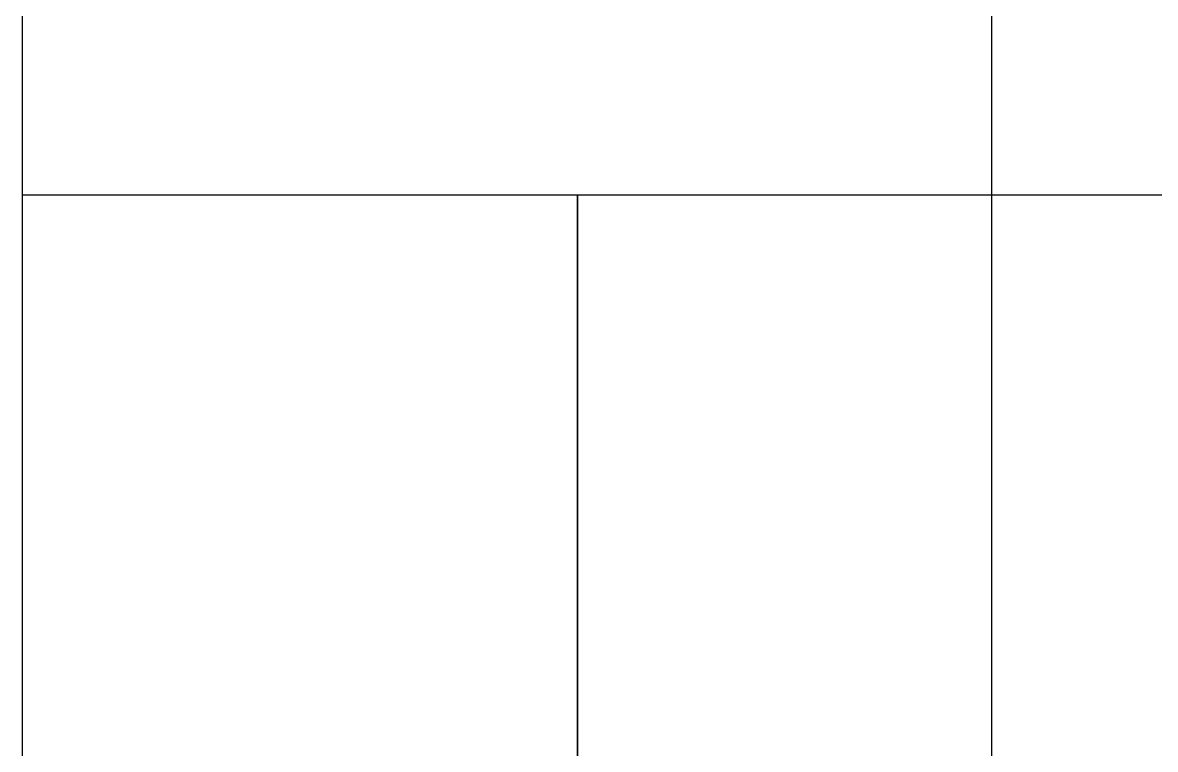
# Model space of a CAD drawing. Header units: metres. Extents: x 126 to 596, y -539 to -70.
# Drawn here: x 354.3305 to 354.7082, y -378.3998 to -378.1573 of the extents above; entities that cross this region are included whole.
import ezdxf

# ---------------------------------------------------------------- set-up
doc = ezdxf.new("R2010")
doc.units = ezdxf.units.M
doc.header["$LTSCALE"] = 10
doc.layers.add('A-Aberturas', color=2, linetype='Continuous')
doc.layers.add('TM-REVEST', color=135, linetype='Continuous')
doc.layers.add('A-Equipamiento', color=251, linetype='Continuous', lineweight=5)
doc.layers.add('Dimension', color=3, linetype='Continuous', lineweight=5)
doc.styles.add('Verdana', font='verdana.ttf')
doc.dimstyles.new('ST-COTA-25', dxfattribs={"dimscale": 0.25, "dimtxt": 0.3, "dimasz": 0.1, "dimexe": 0.18, "dimexo": 0.0625, "dimgap": 0.09, "dimtad": 1, "dimzin": 1, "dimdsep": 46, "dimtxsty": 'Verdana', "dimblk1": 'COTA_N', "dimblk2": 'COTA_N', "dimsah": 1, "dimcen": 0.09, "dimclrd": 8, "dimclre": 8, "dimclrt": 7, "dimadec": 0, "dimazin": 0, "dimtfac": 1, "dimtix": 1, "dimtmove": 0, "dimatfit": 3, "dimldrblk": 'COTA_N', "dimfxl": 0.18, "dimtolj": 1, "dimtzin": 0, "dimarcsym": 0})

# ---------------------------------------------------------------- blocks, each defined once
blk = doc.blocks.new('COTA_N')
for p, q in [((0, 0.5), (0, -0.5)), ((-1, 0), (0, 0))]:
    blk.add_line(p, q)
at = {"color": 3, "const_width": 0.065}
blk.add_lwpolyline([(0.141, 0.141), (0.283, 0.283), (0, 0), (-0.141, -0.141), (-0.283, -0.283)], dxfattribs=at)
blk = doc.blocks.new('*D120')
at = {"layer": 'Defpoints', "color": 0, "transparency": 16777216}
for p in [(13.24156, 2.67), (13.24156, 0.07), (13.40803, 0.07)]:
    blk.add_point(p, dxfattribs=at)
at = {"layer": 'Dimension', "color": 8, "lineweight": -2, "transparency": 16777216}
for p, q in [((13.25719, 2.67), (13.45303, 2.67)), ((13.40803, 2.645), (13.40803, 0.095)), ((13.25719, 0.07), (13.45303, 0.07))]:
    blk.add_line(p, q, dxfattribs=at)
at = {"layer": 'Dimension', "color": 8, "lineweight": -2, "transparency": 16777216, "xscale": 0.025, "yscale": 0.025, "zscale": 0.025}
for p, rotation in [((13.40803, 2.67), 90), ((13.40803, 0.07), 270)]:
    blk.add_blockref('COTA_N', p, dxfattribs=dict(at, rotation=rotation))
at = {"layer": 'Dimension', "color": 2, "transparency": 16777216, "insert": (13.28319, 1.52), "char_height": 0.075, "attachment_point": 5, "rotation": 90, "style": 'Verdana'}
blk.add_mtext('\\A1;2.60\\PCIELORRASO', dxfattribs=at)
blk = doc.blocks.new('A$C62401038')
at = {"layer": 'A-Aberturas'}
blk.add_lwpolyline([(13.0849, 0.07), (13.0849, 2.67), (13.0649, 2.67), (13.0649, 0.07), (13.0849, 0.07)], dxfattribs=at)
at = {"layer": 'A-Equipamiento', "color": 2}
blk.add_lwpolyline([(13.34606, 0.87), (13.0849, 0.87), (13.0849, 0.67), (14.84274, 0.67), (14.84274, 0.87), (13.75432, 0.87)], dxfattribs=at)
at = {"layer": 'TM-REVEST', "color": 35}
for points in [[(13.2699, 0.37), (13.2699, 0.37), (13.0849, 0.37), (13.0849, 0.67), (13.2699, 0.67), (13.2699, 0.37)], [(13.8699, 0.37), (13.8699, 0.37), (13.2699, 0.37), (13.2699, 0.67), (13.8699, 0.67), (13.8699, 0.37)]]:
    blk.add_lwpolyline(points, dxfattribs=at)
at = {"layer": 'Dimension'}
dim = blk.add_linear_dim(base=(13.40803, 0.07), p1=(13.24156, 2.67), p2=(13.24156, 0.07), angle=90, text='<>\\PCIELORRASO', dimstyle='ST-COTA-25', override={"dimclrt": 2}, dxfattribs=at)
dim.commit()
dim.dimension.update_dxf_attribs({"geometry": '*D120', "text_midpoint": (13.40803, 1.52), "dimtype": 128})

msp = doc.modelspace()

# ---------------------------------------------------------------- block references
msp.add_blockref('A$C62401038', (341.24563, -378.88478, 0))

doc.saveas('drawing.dxf')
